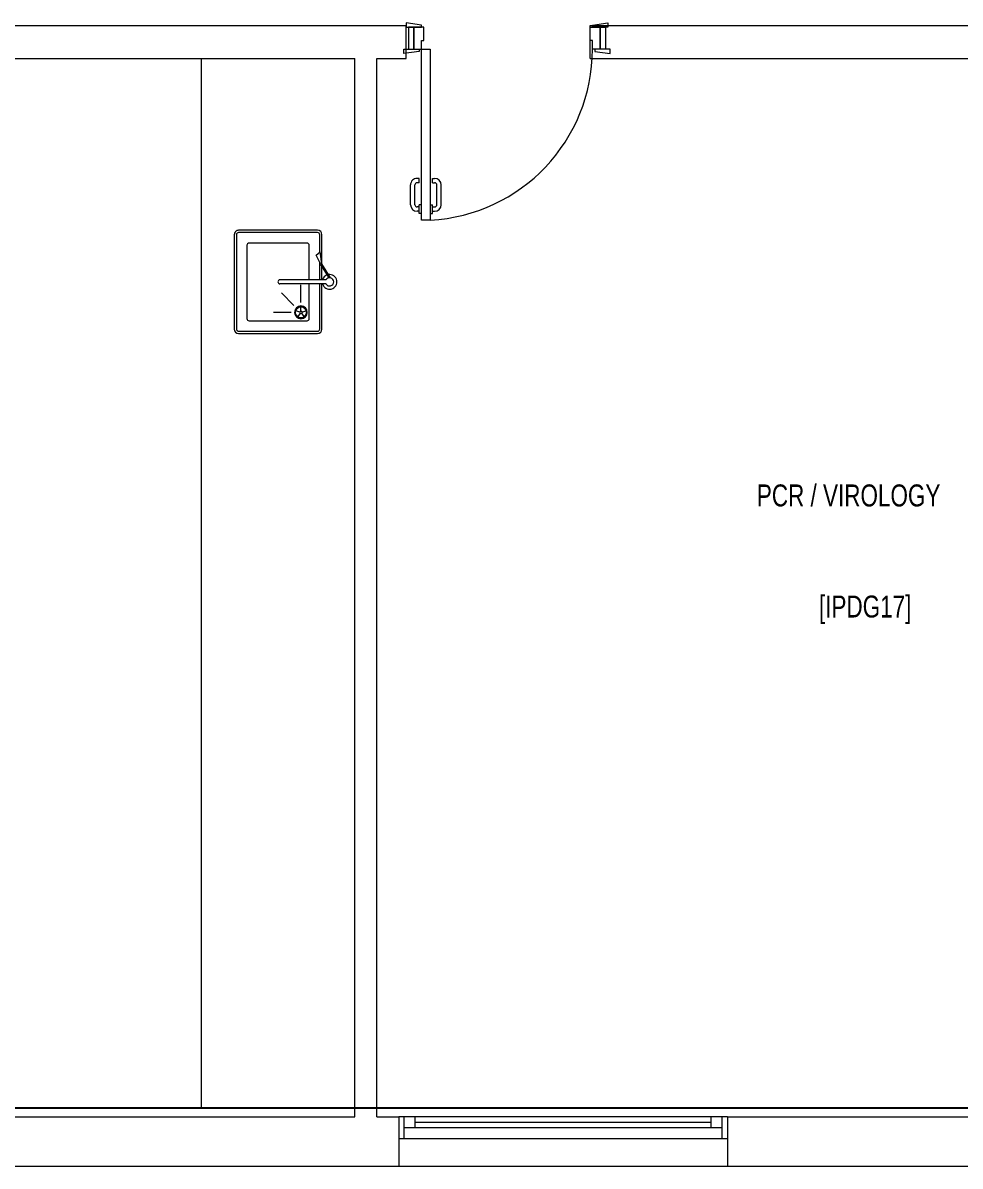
# Model space of a CAD drawing. Header units: metres. Extents: x -18745 to 220762, y -1579758 to -1356048.
# Drawn here: x 203648 to 207924, y -1469903 to -1464691 of the extents above; entities that cross this region are included whole.
import ezdxf

# ---------------------------------------------------------------- set-up
doc = ezdxf.new("R2010")
doc.units = ezdxf.units.M
doc.layers.get('0').update_dxf_attribs({"lineweight": 0})
for name, color, linetype, lineweight in [('A-100 - Copy$0$72_EGR_BASE_TEXT', 8, 'Continuous', 0), ('A-100 - Copy$0$Aluminum', 8, 'Continuous', 0), ('A-100 - Copy$0$Medical Equipment and Furniture', 8, 'Continuous', 0), ('A-100 - Copy$0$Proj', 8, 'Continuous', 0), ('A-100 - Copy$0$SANIT', 8, 'Continuous', 0), ('A-100 - Copy$0$Walls', 8, 'Continuous', 0), ('A-100 - Copy$0$Wooden Joinery', 8, 'Continuous', 0)]:
    doc.layers.add(name, color=color, linetype=linetype, lineweight=lineweight)
doc.layers.add('A-100 - Copy$0$axes', color=8, linetype='Continuous')
doc.styles.add('A-100 - Copy$0$X3G_ENTITY_2587EA', font='swisscl.ttf', dxfattribs={"height": 200})

# ---------------------------------------------------------------- blocks, each defined once
blk = doc.blocks.new('A-100 - Copy$0$A$C72370EFE')
at = {"layer": 'A-100 - Copy$0$Wooden Joinery'}
for p, q in [((-0.01, -0.04), (-0.02, -0.04)), ((-0.01, -0.03), (-0.01, -0.07)), ((0, -0.03), (-0.01, -0.03)), ((0.04, -0.03), (0.05, -0.03)), ((0.05, -0.03), (0.05, -0.07)), ((0.05, -0.04), (0.06, -0.04)), ((-0.05, -0.07), (-0.05, -0.16)), ((-0.03, -0.07), (-0.03, -0.16)), ((-0.01, -0.06), (-0.02, -0.06)), ((0, -0.07), (-0.01, -0.07)), ((0.04, -0.07), (0.05, -0.07)), ((0.05, -0.06), (0.06, -0.06)), ((0.07, -0.07), (0.07, -0.16)), ((0.09, -0.07), (0.09, -0.16)), ((-0.01, -0.17), (-0.02, -0.17)), ((-0.01, -0.19), (-0.02, -0.19)), ((-0.01, -0.17), (-0.01, -0.19)), ((0.05, -0.17), (0.06, -0.17)), ((0.05, -0.17), (0.05, -0.19)), ((0.05, -0.19), (0.06, -0.19))]:
    blk.add_line(p, q, dxfattribs=at)
for centre, radius, start, end in [((-0.02, -0.07), 0.03, 90, 180), ((0.06, -0.07), 0.03, 0, 90), ((-0.02, -0.07), 0.01, 90, 180), ((0.06, -0.07), 0.01, 0, 90), ((-0.02, -0.16), 0.03, 180, 270), ((-0.02, -0.16), 0.01, 180, 270), ((0.06, -0.16), 0.01, 270, 0), ((0.06, -0.16), 0.03, 270, 0)]:
    blk.add_arc(centre, radius, start, end, dxfattribs=at)
blk = doc.blocks.new('A-100 - Copy$0$A$C41DF7AD3')
at = {"layer": 'A-100 - Copy$0$Wooden Joinery', "elevation": 0}
for points in [[(820, 780), (820, 1559), (860, 1559), (860, 780)], [(70, 780), (70, 790), (0, 800), (0, 780)], [(870, 780), (870, 790), (940, 800), (940, 780)], [(80, 680), (80, 670), (10, 660), (10, 680)], [(860, 680), (860, 670), (930, 660), (930, 680)]]:
    blk.add_lwpolyline(points, close=True, dxfattribs=at)
for points in [[(45, 780), (45, 680), (20, 680), (20, 780), (45, 780)], [(45, 780), (80, 780), (80, 740), (90, 740), (90, 680), (45, 680), (45, 780)], [(895, 780), (860, 780), (860, 740), (850, 740), (850, 680), (895, 680), (895, 780)], [(895, 780), (895, 680), (920, 680), (920, 780), (895, 780)]]:
    blk.add_lwpolyline(points, dxfattribs=at)
at = {"layer": 'A-100 - Copy$0$Wooden Joinery'}
blk.add_arc((860, 780, 0), 780, 92.9397, 180, dxfattribs=at)
at = {"layer": 'A-100 - Copy$0$Wooden Joinery', "xscale": 999.9999999998856, "yscale": 999.9999999998856, "zscale": 999.9999999998856}
blk.add_blockref('A-100 - Copy$0$A$C72370EFE', (820, 1559, 0), dxfattribs=at)
blk = doc.blocks.new('A-100 - Copy$0$BMED-S-S DROP-IN SINK 45-38')
at = {"layer": 'A-100 - Copy$0$SANIT'}
for p, q in [((-18.3, 4.2), (-81.8, -35.6)), ((-80.4, -34.7), (-215, -34.7)), ((-135.3, -44.7), (-215, -44.7)), ((-81.8, -35.6), (-136.9, -42.7)), ((-122.2, -61.3), (-136.9, -42.7)), ((-79.3, -39.6), (-122.2, -61.3)), ((-18.7, -1.6), (-79.3, -39.6)), ((-9.4, -16.2), (-9.4, -226.2)), ((9.4, -16.2), (9.4, -226.2)), ((215, -34.7), (9.4, -34.7)), ((215, -44.7), (9.4, -44.7)), ((-235, -54.7), (-235, -414.7)), ((-225, -54.7), (-225, -414.7)), ((225, -414.7), (225, -54.7)), ((235, -414.7), (235, -54.7)), ((94, -130.7), (14, -130.7)), ((107.2, -162.5), (50.6, -219.1)), ((139, -175.7), (139, -255.7)), ((-215, -424.7), (215, -424.7)), ((-215, -434.7), (215, -434.7))]:
    blk.add_line(p, q, dxfattribs=at)
at = {"layer": 'A-100 - Copy$0$SANIT', "ltscale": 250}
for p, q in [((-177, -102.7), (-177, -366.7)), ((-9.4, -92.7), (-167, -92.7)), ((167, -92.7), (9.4, -92.7)), ((177, -366.7), (177, -102.7)), ((-167, -376.7), (167, -376.7))]:
    blk.add_line(p, q, dxfattribs=at)
at = {"layer": 'A-100 - Copy$0$SANIT'}
for points in [[(-9.4, -44.7), (-89.5, -44.7)], [(-9.4, -34.7), (-71.6, -34.7)], [(137.5, -126), (130, -103.1)], [(134, -130.7), (110, -130.7)], [(137.5, -135.5), (130, -158.3)], [(143, -127.8), (162.5, -113.7)], [(143, -133.7), (162.5, -147.8)]]:
    blk.add_lwpolyline(points, dxfattribs=at)
for points in [[(139, -159.7, 1), (139, -101.7, 1)], [(139, -135.7, 1), (139, -125.7, 1)]]:
    blk.add_lwpolyline(points, format="xyb", close=True, dxfattribs=at)
for radius in [26, 25]:
    blk.add_circle((139, -130.7), radius, dxfattribs=at)
for centre, radius, start, end in [((0, 0), 33.7, 286.1245, 188.9357), ((0, 0), 18.8, 299.9969, 239.9969), ((-215, -54.7), 20, 90, 180), ((-215, -54.7), 10, 90, 180), ((0, 0), 33.7, 197.3556, 253.8692), ((215, -54.7), 20, 0, 90), ((215, -54.7), 10, 0, 90), ((0, -226.2), 9.38, 179.9969, 359.9969), ((-215, -414.7), 20, 180, 270), ((-215, -414.7), 10, 180, 270), ((215, -414.7), 10, 270, 0), ((215, -414.7), 20, 270, 0)]:
    blk.add_arc(centre, radius, start, end, dxfattribs=at)
at = {"layer": 'A-100 - Copy$0$SANIT', "ltscale": 250}
for centre, start, end in [((-167, -102.7), 90.0094, 180.0094), ((167, -102.7), 0, 90), ((-167, -366.7), 180, 270), ((167, -366.7), 270, 0)]:
    blk.add_arc(centre, 10, start, end, dxfattribs=at)
blk = doc.blocks.new('A-100 - Copy')
at = {"layer": 'A-100 - Copy$0$Aluminum'}
for p, q in [((206863.3, -1469677.7, 0), (205363.3, -1469677.7, 0)), ((205388.3, -1469777.7, 0), (205388.3, -1469677.7, 0)), ((205438.3, -1469727.7, 0), (205438.3, -1469677.7, 0)), ((205438.3, -1469702.7, 0), (206788.3, -1469702.7, 0)), ((206788.3, -1469727.7, -4.7), (206788.3, -1469677.7, -4.7)), ((206838.3, -1469777.7, -4.7), (206838.3, -1469677.7, -4.7)), ((206838.3, -1469727.7, 0), (205388.3, -1469727.7, 0)), ((206863.3, -1469777.7, 0), (205363.3, -1469777.7, 0))]:
    blk.add_line(p, q, dxfattribs=at)
at = {"layer": 'A-100 - Copy$0$axes'}
blk.add_line((215795, -1469637.7, 2.4), (83877.8, -1469637.7, 2.4), dxfattribs=at)
at = {"layer": 'A-100 - Copy$0$Medical Equipment and Furniture'}
blk.add_line((204463.3, -1469632.7, 0), (204463.3, -1464852.7, 0), dxfattribs=at)
at = {"layer": 'A-100 - Copy$0$Proj'}
blk.add_line((205363.3, -1469902.7, 0), (206863.3, -1469902.7, 0), dxfattribs=at)
at = {"layer": 'A-100 - Copy$0$Walls'}
for p, q in [((205163.3, -1469677.7, 0), (205163.3, -1464852.7, 0)), ((205263.3, -1469677.7, 0), (205263.3, -1464852.7, 0)), ((203388.3, -1469677.7, 0), (205163.3, -1469677.7, 0)), ((205263.3, -1469677.7, 0), (205363.3, -1469677.7, 0)), ((205363.3, -1469677.7, 0), (205363.3, -1469902.7, 0)), ((206863.3, -1469677.7, 0), (209548.3, -1469677.7, 0)), ((206863.3, -1469677.7, 0), (206863.3, -1469902.7, 0)), ((203388.3, -1469902.7, 0), (205363.3, -1469902.7, 0)), ((206863.3, -1469902.7, 0), (209548.3, -1469902.7, 0))]:
    blk.add_line(p, q, dxfattribs=at)
for points in [[(200863.3, -1464702.7, 0), (205396.7, -1464702.7, 0)], [(205396.7, -1464852.7, 0), (205396.7, -1464702.7, 0)], [(206236.6, -1464852.7, 0), (206236.6, -1464702.7, 0)], [(206236.6, -1464702.7, 0), (209878.3, -1464702.7, 0)], [(200863.3, -1464852.7, 0), (205163.3, -1464852.7, 0)], [(205263.3, -1464852.7, 0), (205396.7, -1464852.7, 0)], [(206236.6, -1464852.7, 0), (207220.9, -1464852.7, 0)], [(207220.9, -1464852.7, 0), (209608.3, -1464852.7, 0)]]:
    blk.add_polyline3d(points, dxfattribs=at)
at = {"layer": 'A-100 - Copy$0$Medical Equipment and Furniture', "rotation": 270}
blk.add_blockref('A-100 - Copy$0$BMED-S-S DROP-IN SINK 45-38', (205047.3, -1465871.5), dxfattribs=at)
at = {"layer": 'A-100 - Copy$0$Wooden Joinery', "rotation": 180}
blk.add_blockref('A-100 - Copy$0$A$C41DF7AD3', (206326.7, -1464030.8, 0), dxfattribs=at)
at = {"layer": 'A-100 - Copy$0$72_EGR_BASE_TEXT', "char_height": 100, "attachment_point": 2, "style": 'A-100 - Copy$0$X3G_ENTITY_2587EA'}
for s, insert in [('PCR / VIROLOGY', (207415.2, -1466795.1)), ('[IPDG17]', (207490.7, -1467301.6))]:
    blk.add_mtext(s, dxfattribs=dict(at, insert=insert))

msp = doc.modelspace()

# ---------------------------------------------------------------- block references
msp.add_blockref('A-100 - Copy', (0, 0))

doc.saveas('drawing.dxf')
